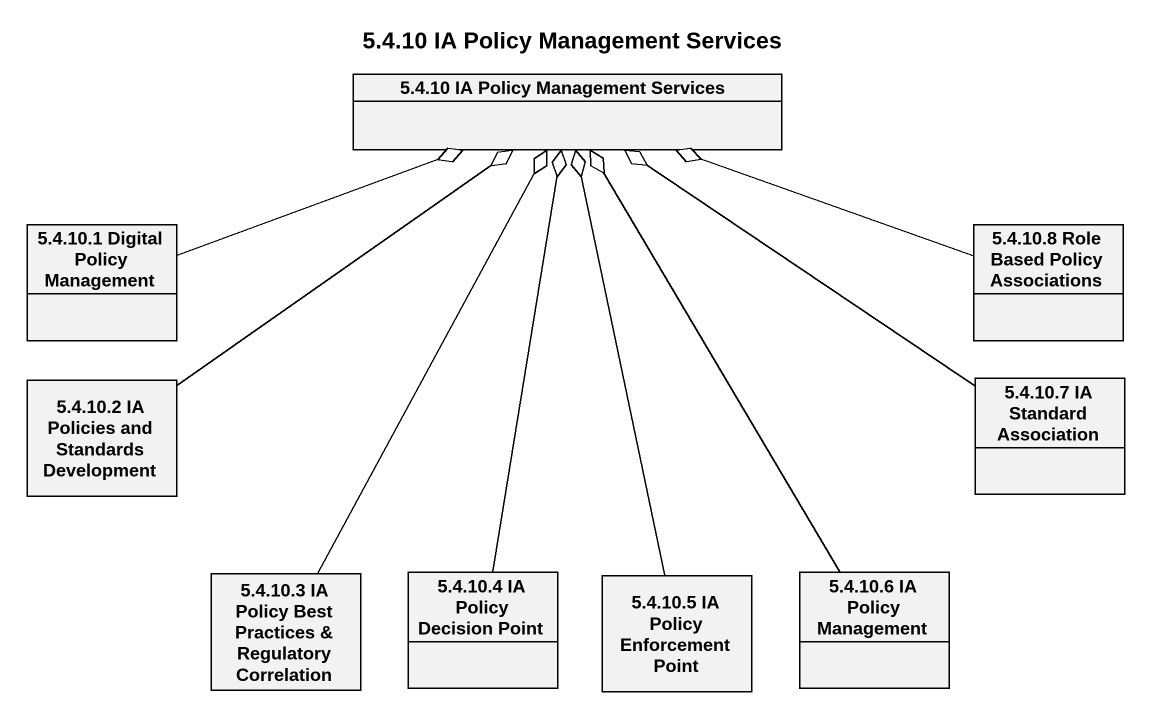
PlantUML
@startuml
title 5.4.10 IA Policy Management Services
hide circle
hide empty members
class "5.4.10 IA Policy Management Services" as c5_4_10_IA_Policy_Management
class "5.4.10.1 Digital Policy Management" as c5_4_10_1_Digital_Policy
class "5.4.10.8 Role Based Policy Associations" as c5_4_10_8_Role_Based_Policy
class "5.4.10.2 IA Policies and Standards Development" as c5_4_10_2_IA_Policies_and
class "5.4.10.7 IA Standard Association" as c5_4_10_7_IA_Standard
class "5.4.10.3 IA Policy Best Practices & Regulatory Correlation" as c5_4_10_3_IA_Policy_Best
class "5.4.10.4 IA Policy Decision Point" as c5_4_10_4_IA_Policy_Decision
class "5.4.10.5 IA Policy Enforcement Point" as c5_4_10_5_IA_Policy
class "5.4.10.6 IA Policy Management" as c5_4_10_6_IA_Policy
c5_4_10_1_Digital_Policy -right-o c5_4_10_IA_Policy_Management
c5_4_10_8_Role_Based_Policy -left-o c5_4_10_IA_Policy_Management
c5_4_10_2_IA_Policies_and -up-o c5_4_10_IA_Policy_Management
c5_4_10_7_IA_Standard -up-o c5_4_10_IA_Policy_Management
c5_4_10_3_IA_Policy_Best -up-o c5_4_10_IA_Policy_Management
c5_4_10_4_IA_Policy_Decision -up-o c5_4_10_IA_Policy_Management
c5_4_10_5_IA_Policy -up-o c5_4_10_IA_Policy_Management
c5_4_10_6_IA_Policy -up-o c5_4_10_IA_Policy_Management
@enduml
